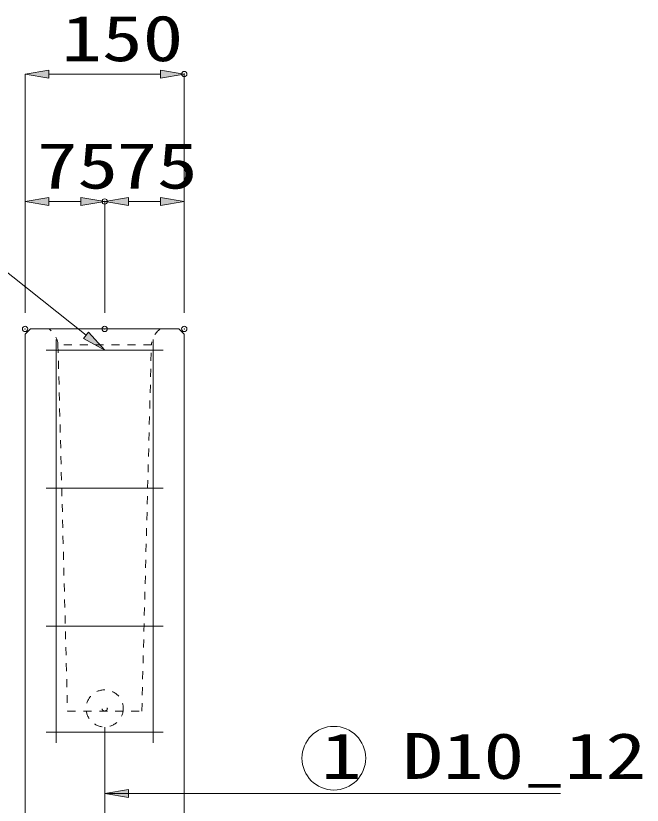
# Model space of a CAD drawing. Units: millimetres, scale not verified. Extents: x 0 to 6300, y 0 to 4455.
# Drawn here: x 3723 to 4314, y 1465 to 2209 of the extents above; entities that cross this region are included whole.
import ezdxf
from ezdxf.enums import TextEntityAlignment as Align

# ---------------------------------------------------------------- set-up
doc = ezdxf.new("R2010")
doc.units = ezdxf.units.MM
doc.header["$LTSCALE"] = 10
doc.header["$PDMODE"] = 32
doc.header["$PDSIZE"] = 5
doc.linetypes.add('USER1', pattern=[1.5, 0.75, -0.75])
for name, color, linetype, lineweight in [('Defpoints_3', 7, 'Continuous', 13), ('S-1', 2, 'USER1', 13), ('S-2', 3, 'Continuous', 13), ('S-Dim', 1, 'Continuous', 13)]:
    doc.layers.add(name, color=color, linetype=linetype, lineweight=lineweight)
doc.styles.add('ＭＳ ゴシック', font='')
doc.styles.get('ＭＳ ゴシック').set_extended_font_data('MS Gothic')

msp = doc.modelspace()

# ---------------------------------------------------------------- hatches: boundary and pattern name
at = {"layer": 'S-Dim'}
for points in [[(3754.6, 2157.89), (3754.6, 2150.39), (3732.1, 2154.14)], [(3859.6, 2157.89), (3859.6, 2150.39), (3882.1, 2154.14)], [(3754.6, 2037.89), (3754.6, 2030.39), (3732.1, 2034.14)], [(3784.6, 2037.89), (3784.6, 2030.39), (3807.1, 2034.14)], [(3829.6, 2037.89), (3829.6, 2030.39), (3807.1, 2034.14)], [(3859.6, 2037.89), (3859.6, 2030.39), (3882.1, 2034.14)], [(3791.83, 1911.08), (3807.1, 1894.14), (3787.16, 1905.22)], [(3829.6, 1472.89), (3829.6, 1480.39), (3807.1, 1476.64)]]:
    msp.add_hatch(color=256, dxfattribs=at).paths.add_polyline_path(points)

# ---------------------------------------------------------------- linework, layer by layer
at = {"layer": 'Defpoints_3'}
for p in [(3882.1, 2154.14), (3807.1, 2034.14), (3807.1, 2034.14), (3732.1, 1914.14), (3732.1, 1914.14), (3732.1, 1914.14), (3732.1, 1914.14), (3807.1, 1914.14), (3807.1, 1914.14), (3882.1, 1914.14), (3882.1, 1914.14)]:
    msp.add_point(p, dxfattribs=at)
at = {"layer": 'S-1', "linetype": 'Continuous'}
for p, q in [((3732.1, 1909.14), (3737.1, 1914.14)), ((3737.1, 1914.14), (3877.1, 1914.14)), ((3877.1, 1914.14), (3882.1, 1909.14)), ((3732.1, 823.14), (3732.1, 1909.14)), ((3882.1, 1909.14), (3882.1, 1034.14))]:
    msp.add_line(p, q, dxfattribs=at)
at = {"layer": 'S-1'}
for p, q in [((3859.6, 1914.14), (3754.6, 1914.14)), ((3851.1, 1899.14), (3763.1, 1899.14)), ((3763.1, 1899.14), (3772.1, 1554.14)), ((3842.1, 1554.14), (3851.1, 1899.14)), ((3772.1, 1554.14), (3842.1, 1554.14))]:
    msp.add_line(p, q, dxfattribs=at)
for radius in [17.5, 2.5]:
    msp.add_circle((3807.1, 1556.64), radius, dxfattribs=at)
for centre, start, end in [((3743.15, 1897.74), 4.00625, 55.07131), ((3871.05, 1897.74), 124.92869, 175.99375)]:
    msp.add_arc(centre, 20, start, end, dxfattribs=at)
at = {"layer": 'S-2'}
for p, q in [((3761.49, 1904.14), (3761.49, 1524.14)), ((3852.71, 1904.14), (3852.71, 1524.14)), ((3752.1, 1894.14), (3862.1, 1894.14)), ((3752.1, 1764.14), (3862.1, 1764.14)), ((3752.1, 1634.14), (3862.1, 1634.14)), ((3752.1, 1534.14), (3862.1, 1534.14)), ((3807.1, 904.14), (3807.1, 1539.14))]:
    msp.add_line(p, q, dxfattribs=at)
at = {"layer": 'S-Dim'}
for p, q in [((3732.1, 1929.14), (3732.1, 2154.14)), ((3754.6, 2154.14), (3859.6, 2154.14)), ((3882.1, 1929.14), (3882.1, 2154.14)), ((3732.1, 1929.14), (3732.1, 2034.14)), ((3754.6, 2034.14), (3784.6, 2034.14)), ((3807.1, 1929.14), (3807.1, 2034.14)), ((3807.1, 1929.14), (3807.1, 2034.14)), ((3859.6, 2034.14), (3829.6, 2034.14)), ((3882.1, 1929.14), (3882.1, 2034.14)), ((3789.5, 1908.15), (3666.86, 2005.79)), ((3807.1, 1476.64), (3982.1, 1476.64)), ((3982.1, 1476.64), (3992.1, 1476.64)), ((3992.1, 1476.64), (4003.35, 1476.64)), ((4003.35, 1476.64), (4236.45, 1476.64))]:
    msp.add_line(p, q, dxfattribs=at)
for points in [[(3754.6, 2157.89), (3754.6, 2150.39), (3732.1, 2154.14)], [(3859.6, 2157.89), (3859.6, 2150.39), (3882.1, 2154.14)], [(3754.6, 2037.89), (3754.6, 2030.39), (3732.1, 2034.14)], [(3784.6, 2037.89), (3784.6, 2030.39), (3807.1, 2034.14)], [(3829.6, 2037.89), (3829.6, 2030.39), (3807.1, 2034.14)], [(3859.6, 2037.89), (3859.6, 2030.39), (3882.1, 2034.14)], [(3791.83, 1911.08), (3807.1, 1894.14), (3787.16, 1905.22)], [(3829.6, 1472.89), (3829.6, 1480.39), (3807.1, 1476.64)]]:
    msp.add_lwpolyline(points, close=True, dxfattribs=at)
msp.add_circle((4022.98, 1509.76), 30, dxfattribs=at)

# ---------------------------------------------------------------- texts
at = {"layer": 'S-Dim', "style": 'ＭＳ ゴシック', "width": 1.3}
for s, p in [('150', (3766.3, 2153.31)), ('75', (3743.2, 2033.31)), ('75', (3818.2, 2033.31)), ('1 D10_12', (4010.85, 1477.31))]:
    msp.add_text(s, height=43.3, dxfattribs=at).set_placement(p, align=Align.BOTTOM_LEFT)

doc.saveas('drawing.dxf')
